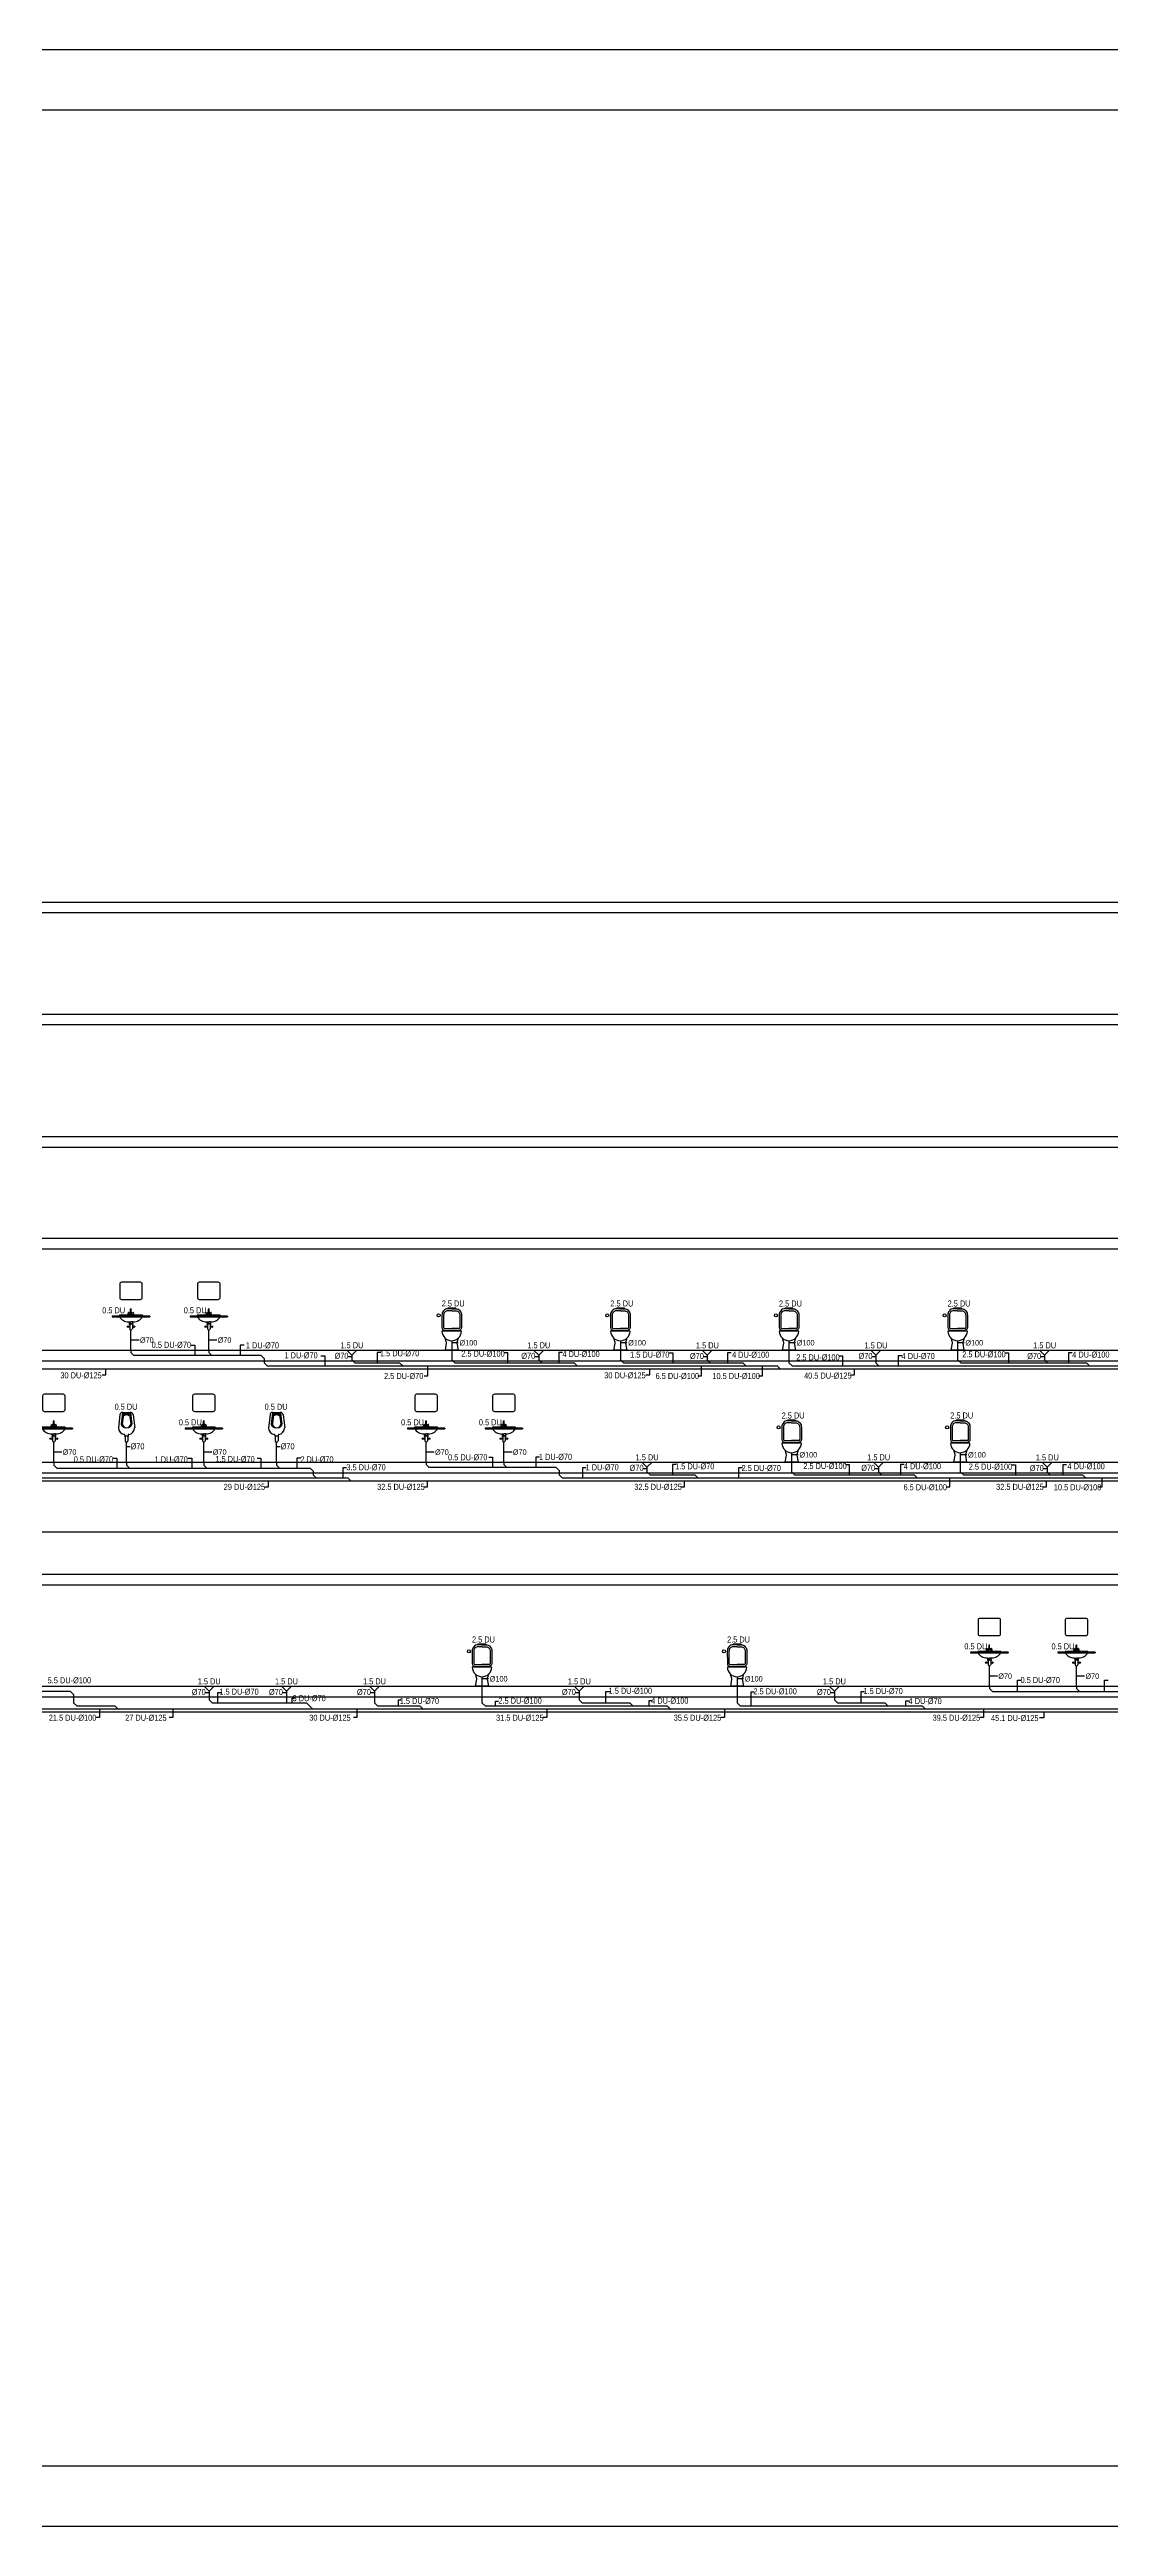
# Model space of a CAD drawing. Header units: centimetres. Extents: x 224692 to 285983, y -88114 to -79914.
# Drawn here: x 258265 to 261780, y -88114 to -79914 of the extents above; entities that cross this region are included whole.
import ezdxf
from ezdxf.enums import TextEntityAlignment as Align

# ---------------------------------------------------------------- set-up
doc = ezdxf.new("R2010")
doc.units = ezdxf.units.CM
doc.header["$LTSCALE"] = 0.2
doc.layers.get('0').update_dxf_attribs({"color": 252})
for name, color, linetype, lineweight in [('1-BASLIK', 53, 'Continuous', 25), ('SP-PIS', 6, 'Continuous', 30), ('SP-PIS-ALT KAT TAVANINDA', 30, 'Continuous', 30), ('SP-PIS-CAP', 241, 'Continuous', 30), ('SP-PISSU', 6, 'Continuous', 70), ('SP-PISSU-DOSEME', 121, 'Continuous', 30), ('SP-PISSU-TAVAN', 60, 'Continuous', 30)]:
    doc.layers.add(name, color=color, linetype=linetype, lineweight=lineweight)
for name, color, linetype in [('SP-ARMATUR-PIS-YUKBIRIMI', 213, 'Continuous'), ('SP-ARMATUR-PİSSU', 96, 'Continuous'), ('SP-PIS-YUKBIRIMI', 13, 'Continuous'), ('SP-SUZGEC', 14, 'Continuous')]:
    doc.layers.add(name, color=color, linetype=linetype)
doc.styles.add('ARIAL', font='arial.ttf')

# ---------------------------------------------------------------- blocks, each defined once
blk = doc.blocks.new('KLOZET-KS')
for points in [[(0, 137), (-13.2, 137, 0.435412), (-32.2, 115.8), (-32.2, 74.7, 0.414214), (-22.7, 65.1), (0, 65.1)], [(0, 137), (13.2, 137, -0.435412), (32.2, 115.8), (32.2, 74.7, -0.414214), (22.7, 65.1), (0, 65.1)], [(21.5, 39.4), (17.3, 25.7, 0.102282), (17, 23.2), (21.1, 0), (-21.1, 0), (-17, 23.2, 0.102282), (-17.3, 25.7), (-21.5, 39.4)]]:
    blk.add_lwpolyline(points, format="xyb")
at = {"color": 7}
for points in [[(0, 130.6), (-13.2, 130.6, 0.432063), (-26.7, 115.8), (-26.7, 74.9, 0.414214), (-23.4, 71.5), (0, 71.5)], [(0, 130.6), (13.2, 130.6, -0.432063), (26.7, 115.8), (26.7, 74.9, -0.414214), (23.4, 71.5), (0, 71.5)]]:
    blk.add_lwpolyline(points, format="xyb", dxfattribs=at)
blk.add_lwpolyline([(13.2, 137), (13.2, 139.1), (0, 139.1), (-13.2, 139.1), (-13.2, 137)], dxfattribs=at)
blk.add_lwpolyline([(32.2, 63), (-32.2, 63)])
blk.add_circle((-43.3, 115.2), 5)
blk.add_arc((0, 63.4), 32.2, 180.63884, 359.36116)
blk = doc.blocks.new('SUZ')
for p, q in [((-25, 0), (0, -25)), ((25, 0), (-25, 0)), ((0, -25), (25, 0))]:
    blk.add_line(p, q)
blk = doc.blocks.new('C1')
at = {"color": 7}
for p, q in [((-17, 6), (-15, 17)), ((-8, 5), (-16, 5)), ((-13, 17), (-5, 13)), ((-3, 1), (-8, 5)), ((-4, 12), (-5, 11)), ((-4, 10), (-2, 38)), ((4, 10), (2, 38)), ((3, 1), (8, 5)), ((4, 12), (5, 11)), ((5, 8), (4, 9)), ((13, 17), (5, 13)), ((8, 5), (16, 5)), ((17, 6), (15, 17))]:
    blk.add_line(p, q, dxfattribs=at)
for centre in [(-14, 11), (14, 11)]:
    blk.add_circle(centre, 0.88, dxfattribs=at)
for centre, radius, start, end in [((-16, 6), 0.88, 167.8993, 267.2751), ((-14, 16), 0.88, 62.4591, 167.8993), ((-12, 12), 7.91, 303.0945, 5.5175), ((-5, 12), 0.88, 18.7175, 62.4591), ((-6, 10), 1.76, 285.1367, 0), ((0, 5), 5.28, 240.2573, 299.7427), ((0, 37), 2.64, 34.3306, 147.3598), ((0, 35), 2.64, 34.3306, 147.3598), ((6, 10), 1.76, 180, 228.4344), ((5, 12), 0.88, 117.5409, 161.2825), ((12, 12), 7.91, 174.4825, 236.9055), ((14, 16), 0.88, 12.1007, 117.5409), ((16, 6), 0.88, 272.7249, 12.1007)]:
    blk.add_arc(centre, radius, start, end, dxfattribs=at)
blk = doc.blocks.new('N5')
at = {"color": 7}
for p, q in [((2055, 169), (1869, 169)), ((1869, 169), (1869, 166)), ((1869, 166), (2055, 166)), ((1953, 140), (1962, 140)), ((1953, 131), (1956, 131)), ((1953, 131), (1953, 128)), ((1953, 128), (1956, 128)), ((1954, 134), (1954, 131)), ((1954, 131), (1970, 131)), ((1956, 128), (1956, 123)), ((1956, 128), (1956, 106)), ((1971, 140), (1962, 140)), ((1969, 131), (1971, 131)), ((1969, 128), (1971, 128)), ((1969, 128), (1969, 106)), ((1970, 134), (1970, 131)), ((1971, 131), (1971, 128)), ((2055, 169), (2055, 166)), ((1961, 100), (1963, 100)), ((1962, 0), (1962, 100))]:
    blk.add_line(p, q, dxfattribs=at)
for p, q in [((2019, 173), (1905, 173)), ((1905, 173), (1905, 169)), ((1955, 133), (1954, 138)), ((1962, 133), (1955, 133)), ((1962, 133), (1970, 133)), ((1970, 133), (1971, 138)), ((2019, 173), (2019, 169))]:
    blk.add_line(p, q)
at = {"linetype": 'Continuous'}
blk.add_lwpolyline([(1915, 337, 0.414214), (1906, 329), (1906, 260, 0.414214), (1915, 252), (2009, 252, 0.414214), (2018, 260), (2018, 329, 0.414214), (2009, 337)], format="xyb", close=True, dxfattribs=at)
at = {"color": 7}
for centre in [(1947, 117), (1977, 117)]:
    blk.add_circle(centre, 4, dxfattribs=at)
for centre, radius, start, end in [((1949, 190), 49.7, 207.8416, 272.096), ((1951, 137), 2.43, 10, 92.096), ((1973, 137), 2.43, 87.904, 170), ((1975, 190), 49.7, 267.904, 332.1584)]:
    blk.add_arc(centre, radius, start, end)
for centre, start, end in [((1961, 106), 180, 270), ((1963, 106), 270, 0)]:
    blk.add_arc(centre, 5.5, start, end, dxfattribs=at)
at = {"linetype": 'Continuous', "xscale": 0.8, "yscale": 0.8, "zscale": 0.8}
blk.add_blockref('C1', (1962, 173), dxfattribs=at)
blk = doc.blocks.new('LAVABO-KS')
blk.add_blockref('N5', (-1962, 0))
blk = doc.blocks.new('C10')
for p, q in [((-17, 235), (17, 235)), ((-31, 223), (-38, 162)), ((-19, 233), (-25, 180)), ((-14, 227), (-20, 180)), ((14, 227), (20, 180)), ((19, 233), (25, 180)), ((31, 223), (39, 162))]:
    blk.add_line(p, q)
at = {"color": 7}
for p, q in [((-9, 125), (-7, 125)), ((-9, 125), (-9, 123)), ((-9, 123), (-7, 123)), ((-8, 128), (-8, 125)), ((-8, 125), (8, 125)), ((-7, 123), (-7, 118)), ((-7, 123), (-7, 100)), ((7, 125), (9, 125)), ((7, 123), (9, 123)), ((7, 123), (7, 100)), ((8, 128), (8, 125)), ((9, 125), (9, 123)), ((-1, 94), (1, 94)), ((0, 0), (0, 94))]:
    blk.add_line(p, q, dxfattribs=at)
for centre, radius, start, end in [((-18, 222), 13.2, 90, 173.0888), ((-17, 233), 2.2, 90, 173.0888), ((17, 233), 2.2, 6.9112, 90), ((18, 222), 13.2, 6.9112, 90), ((-7, 162), 31.1, 180, 263.9639), ((-14, 179), 11, 173.0888, 226.6421), ((0, 194), 31.9, 226.6421, 313.3579), ((0, 182), 19.9, 187.4682, 352.5318), ((-12, 227), 2.2, 122.6699, 173.0888), ((0, 209), 24.1, 57.3301, 122.6699), ((0, 203), 24.1, 57.3301, 122.6699), ((0, 199), 24.1, 57.3301, 122.6699), ((7, 162), 31.1, 276.0361, 360), ((12, 227), 2.2, 6.9112, 57.3301), ((14, 179), 11, 313.3579, 6.9112)]:
    blk.add_arc(centre, radius, start, end)
for centre, radius, start, end in [((-11, 128), 3.3, 0, 83.9639), ((11, 128), 3.3, 96.0361, 180), ((-1, 100), 5.5, 180, 270), ((1, 100), 5.5, 270, 0)]:
    blk.add_arc(centre, radius, start, end, dxfattribs=at)

msp = doc.modelspace()

# ---------------------------------------------------------------- linework, layer by layer
at = {"layer": '1-BASLIK'}
for points in [[(224691.5, -88114.3), (224691.5, -79914.3), (285982.6, -79914.3), (285982.6, -88114.3)], [(283082.6, -87914.3), (224891.5, -87914.3), (224891.5, -80114.3), (283082.6, -80114.3)]]:
    msp.add_lwpolyline(points, close=True, dxfattribs=at)
at = {"layer": 'SP-PIS', "color": 6, "lineweight": -3}
for p, q in [((258535, -84220, 0), (258535, -84227.5, 0)), ((258965.9, -84237.5, 0), (258545, -84237.5, 0)), ((258792.7, -84220, 0), (258792.7, -84227.5, 0)), ((258975.9, -84247.5, 0), (258975.9, -84262, 0)), ((258289.3, -84610.8, 0), (259128.1, -84610.8, 0)), ((259512.8, -84590.8, 0), (259512.8, -84598.3, 0)), ((259943.7, -84608.3, 0), (259522.8, -84608.3, 0)), ((259770.5, -84590.8, 0), (259770.5, -84598.3, 0)), ((259953.7, -84618.3, 0), (259953.7, -84632.8, 0))]:
    msp.add_line(p, q, dxfattribs=at)
at = {"layer": 'SP-PIS', "color": 6, "lineweight": -3, "extrusion": (-1.32356e-08, -4.95396e-07, 1)}
for p, q in [((258535, -84227.5, 0), (258545, -84237.5, 0)), ((258792.7, -84227.5, 0), (258802.7, -84237.5, 0)), ((259597.6, -84251.8, 0), (259607.4, -84261.6, 0)), ((260156.3, -84251.8, 0), (260166.6, -84262.2, 0)), ((260714.9, -84261.8, 0), (260725.1, -84272, 0)), ((261273.6, -84251.8, 0), (261283.7, -84262, 0)), ((258279.3, -84600.8, 0), (258289.3, -84610.8, 0)), ((258776.4, -84600.8, 0), (258786.4, -84610.8, 0)), ((259512.8, -84598.3, 0), (259522.8, -84608.3, 0)), ((259770.5, -84598.3, 0), (259780.5, -84608.3, 0)), ((260723.7, -84622.6, 0), (260733.5, -84632.4, 0)), ((261282.3, -84622.6, 0), (261292.7, -84633, 0)), ((261378.7, -85340.1, 0), (261388.6, -85349.9, 0)), ((261667.5, -85340.1, 0), (261677.3, -85349.9, 0)), ((259697.9, -85387.2, 0), (259708.1, -85397.4, 0)), ((260542.9, -85387.2, 0), (260553.1, -85397.4, 0))]:
    msp.add_line(p, q, dxfattribs=at)
at = {"layer": 'SP-PIS', "color": 6, "lineweight": -3, "extrusion": (-8.38249e-21, 2.4824e-07, 1)}
for p, q in [((258965.9, -84237.5, 0), (258975.9, -84247.5, 0)), ((259128.1, -84610.8, 0), (259138.1, -84620.8, 0)), ((259943.7, -84608.3, 0), (259953.7, -84618.3, 0))]:
    msp.add_line(p, q, dxfattribs=at)
at = {"layer": 'SP-PIS', "color": 6, "lineweight": -3, "extrusion": (4.10125e-11, 2.4824e-07, 1)}
for p, q in [((258975.9, -84262, 0), (258985.9, -84272, 0)), ((259953.7, -84632.8, 0), (259963.7, -84642.8, 0))]:
    msp.add_line(p, q, dxfattribs=at)
at = {"layer": 'SP-PIS-ALT KAT TAVANINDA', "lineweight": -3, "transparency": 33554687}
for p, q in [((251605.2, -84282, 0), (264872, -84282, 0)), ((258985.9, -84272, 0), (260675.7, -84272, 0)), ((259266.7, -84236.1, 0), (259266.7, -84251.6, 0)), ((259276.7, -84261.6, 0), (259425.1, -84261.6, 0)), ((259607.4, -84261.6, 0), (260003.1, -84261.6, 0)), ((259885.7, -84236.1, 0), (259885.7, -84251.6, 0)), ((260166.6, -84262.2, 0), (260561.8, -84262.2, 0)), ((260444.3, -84236.7, 0), (260444.3, -84252.2, 0)), ((260725.1, -84272, 0), (263774.7, -84272, 0)), ((261003, -84236.5, 0), (261003, -84262, 0)), ((261283.7, -84262, 0), (261700.5, -84262, 0)), ((261561.6, -84236.5, 0), (261561.6, -84252, 0)), ((259138.1, -84620.8, 0), (259128.1, -84610.8, 0)), ((259138.1, -84620.8, 0), (259138.1, -84632.8, 0)), ((260244.5, -84606.9, 0), (260244.5, -84622.4, 0)), ((261011.7, -84606.9, 0), (261011.7, -84622.4, 0)), ((261570.4, -84607.5, 0), (261570.4, -84623, 0)), ((251598.4, -84652.8, 0), (264872, -84652.8, 0)), ((258027.2, -84642.8, 0), (259253.4, -84642.8, 0)), ((259263.4, -84652.8, 0), (259253.4, -84642.8, 0)), ((259963.7, -84642.8, 0), (261804.1, -84642.8, 0)), ((260254.5, -84632.4, 0), (260402.9, -84632.4, 0)), ((260733.5, -84632.4, 0), (261129.2, -84632.4, 0)), ((261292.7, -84633, 0), (261687.8, -84633, 0)), ((258794, -85348.9, 0), (258794, -85377.4, 0)), ((259049.8, -85348.9, 0), (259049.8, -85387.4, 0)), ((259341.4, -85348.9, 0), (259341.4, -85387.4, 0)), ((260020.2, -85348.9, 0), (260020.2, -85377.4, 0)), ((260865.2, -85348.9, 0), (260865.2, -85377.4, 0))]:
    msp.add_line(p, q, dxfattribs=at)
at = {"layer": 'SP-PIS-ALT KAT TAVANINDA', "lineweight": -3, "transparency": 33554687, "extrusion": (-6.17853e-09, 5.71318e-08, 1)}
for p, q in [((259276.7, -84261.6, 0), (259266.7, -84251.6, 0)), ((259435.4, -84272, 0), (259425.1, -84261.6, 0)), ((259895.7, -84261.6, 0), (259885.7, -84251.6, 0)), ((260013.4, -84272, 0), (260003.1, -84261.6, 0)), ((260454.3, -84262.2, 0), (260444.3, -84252.2, 0)), ((260571.8, -84272.2, 0), (260561.8, -84262.2, 0)), ((260685.7, -84282, 0), (260675.7, -84272, 0)), ((261013, -84272, 0), (261003, -84262, 0)), ((261571.6, -84262, 0), (261561.6, -84252, 0)), ((261710.5, -84272, 0), (261700.5, -84262, 0)), ((260254.5, -84632.4, 0), (260244.5, -84622.4, 0)), ((261021.7, -84632.4, 0), (261011.7, -84622.4, 0)), ((261580.4, -84633, 0), (261570.4, -84623, 0)), ((260413.2, -84642.8, 0), (260402.9, -84632.4, 0)), ((261139.5, -84642.8, 0), (261129.2, -84632.4, 0)), ((261697.6, -84642.8, 0), (261687.8, -84633, 0)), ((259351.4, -85397.4, 0), (259341.4, -85387.4, 0)), ((260030.2, -85387.4, 0), (260020.2, -85377.4, 0)), ((260875.2, -85387.4, 0), (260865.2, -85377.4, 0))]:
    msp.add_line(p, q, dxfattribs=at)
at = {"layer": 'SP-PIS-ALT KAT TAVANINDA', "lineweight": -3, "transparency": 33554687, "extrusion": (4.10125e-11, 2.4824e-07, 1)}
msp.add_line((259138.1, -84632.8, 0), (259148.1, -84642.8, 0), dxfattribs=at)
at = {"layer": 'SP-PIS-ALT KAT TAVANINDA', "lineweight": -3, "transparency": 33554687, "extrusion": (5.92146e-07, 1.27693e-06, 1)}
msp.add_line((258804, -85387.4, 0), (258794, -85377.4, 0), dxfattribs=at)
at = {"layer": 'SP-PIS-CAP', "color": 7, "lineweight": -3, "ltscale": 100}
for p, q in [((225667.3, -82736.7, 0), (282297.8, -82736.7, 0)), ((225667.3, -82771.7, 0), (282297.8, -82771.7, 0)), ((225667.3, -83107.5, 0), (282297.8, -83107.5, 0)), ((225667.3, -83142.5, 0), (282297.8, -83142.5, 0)), ((225667.3, -83513.3, 0), (282297.8, -83513.3, 0)), ((225667.3, -83548.3, 0), (282297.8, -83548.3, 0)), ((225667.3, -83849.2, 0), (282297.8, -83849.2, 0)), ((225667.3, -83884.2, 0), (282297.8, -83884.2, 0)), ((225667.3, -84220, 0), (282297.8, -84220, 0)), ((225667.3, -84255, 0), (282297.8, -84255, 0)), ((225667.3, -84590.8, 0), (282297.8, -84590.8, 0)), ((225667.3, -84625.8, 0), (282079.4, -84625.8, 0)), ((225667.3, -84961.6, 0), (282297.8, -84961.6, 0)), ((225667.3, -84996.6, 0), (282297.8, -84996.6, 0)), ((225667.3, -85332.4, 0), (282297.8, -85332.4, 0)), ((225667.3, -85367.4, 0), (282297.8, -85367.4, 0))]:
    msp.add_line(p, q, dxfattribs=at)
at = {"layer": 'SP-PIS-CAP', "lineweight": -3}
for p, q in [((258561.8, -84186.6, 0), (258534.9, -84186.6, 0)), ((258819.5, -84186.6, 0), (258792.7, -84186.6, 0)), ((259619.4, -84195.5, 0), (259597.6, -84195.5, 0)), ((260178.1, -84195.5, 0), (260156.2, -84195.5, 0)), ((260736.7, -84195.5, 0), (260714.9, -84195.5, 0)), ((261295.4, -84195.5, 0), (261273.5, -84195.5, 0)), ((258306.1, -84557.4, 0), (258279.2, -84557.4, 0)), ((258803.3, -84557.4, 0), (258776.4, -84557.4, 0)), ((259539.6, -84557.4, 0), (259512.7, -84557.4, 0)), ((259797.3, -84557.4, 0), (259770.5, -84557.4, 0)), ((260745.5, -84566.3, 0), (260723.7, -84566.3, 0)), ((261304.1, -84566.3, 0), (261282.3, -84566.3, 0)), ((259719.7, -85307.9, 0), (259697.9, -85307.9, 0)), ((260564.7, -85307.9, 0), (260542.9, -85307.9, 0)), ((261405.6, -85299.2, 0), (261378.7, -85299.2, 0)), ((261694.3, -85299.2, 0), (261667.4, -85299.2, 0))]:
    msp.add_line(p, q, dxfattribs=at)
at = {"layer": 'SP-PIS-CAP', "lineweight": -3, "transparency": 33554687}
for p, q in [((259254.6, -84240.6, 0), (259266.7, -84240.6, 0)), ((259873.5, -84240.6, 0), (259885.7, -84240.6, 0)), ((260432.2, -84241.1, 0), (260444.3, -84241.1, 0)), ((260990.8, -84240.9, 0), (261003, -84240.9, 0)), ((261549.5, -84240.9, 0), (261561.6, -84240.9, 0)), ((258532.3, -84540, 0), (258520.2, -84540, 0)), ((259029.5, -84540, 0), (259017.4, -84540, 0)), ((260232.4, -84611.4, 0), (260244.5, -84611.4, 0)), ((260999.6, -84611.4, 0), (261011.7, -84611.4, 0)), ((261558.2, -84611.9, 0), (261570.4, -84611.9, 0)), ((258781.8, -85353.4, 0), (258794, -85353.4, 0)), ((259037.6, -85353.4, 0), (259049.8, -85353.4, 0)), ((259329.2, -85353.4, 0), (259341.4, -85353.4, 0)), ((260008, -85353.4, 0), (260020.2, -85353.4, 0)), ((260853, -85353.4, 0), (260865.2, -85353.4, 0))]:
    msp.add_line(p, q, dxfattribs=at)
at = {"layer": 'SP-PIS-YUKBIRIMI'}
for p, q in [((258734.8, -84203.9, 0), (258747.1, -84203.9, 0)), ((258747.1, -84203.9, 0), (258747.1, -84237.5, 0)), ((258909.6, -84203.9, 0), (258897.2, -84203.9, 0)), ((258897.2, -84203.9, 0), (258897.2, -84237.5, 0)), ((258451.4, -84302.1, 0), (258451.4, -84282, 0)), ((259164.5, -84238.4, 0), (259176.9, -84238.4, 0)), ((259176.9, -84238.4, 0), (259176.9, -84272, 0)), ((259363.3, -84228.1, 0), (259350.9, -84228.1, 0)), ((259350.9, -84228.1, 0), (259350.9, -84261.6, 0)), ((259519, -84304.7, 0), (259519, -84272, 0)), ((259769.9, -84228.1, 0), (259782.3, -84228.1, 0)), ((259782.3, -84228.1, 0), (259782.3, -84261.6, 0)), ((259964.3, -84228.1, 0), (259951.9, -84228.1, 0)), ((259951.9, -84228.1, 0), (259951.9, -84261.6, 0)), ((260253.4, -84302.1, 0), (260253.4, -84282, 0)), ((260317.8, -84228.6, 0), (260330.2, -84228.6, 0)), ((260330.2, -84228.6, 0), (260330.2, -84262.2, 0)), ((260425.3, -84304.7, 0), (260425.3, -84272, 0)), ((260523.9, -84228.6, 0), (260511.5, -84228.6, 0)), ((260511.5, -84228.6, 0), (260511.5, -84262.2, 0)), ((260626.8, -84304.7, 0), (260626.8, -84272, 0)), ((260880.1, -84238.4, 0), (260892.5, -84238.4, 0)), ((260892.5, -84238.4, 0), (260892.5, -84272, 0)), ((260932.1, -84302.1, 0), (260932.1, -84282, 0)), ((261088.5, -84238.4, 0), (261076.2, -84238.4, 0)), ((261076.2, -84238.4, 0), (261076.2, -84272, 0)), ((261430.1, -84228.4, 0), (261442.5, -84228.4, 0)), ((261442.5, -84228.4, 0), (261442.5, -84262, 0)), ((261653.3, -84228.4, 0), (261640.9, -84228.4, 0)), ((261640.9, -84228.4, 0), (261640.9, -84262, 0)), ((258439.1, -84302.1, 0), (258451.4, -84302.1, 0)), ((259506.6, -84304.7, 0), (259519, -84304.7, 0)), ((260241, -84302.1, 0), (260253.4, -84302.1, 0)), ((260413, -84304.7, 0), (260425.3, -84304.7, 0)), ((260614.4, -84304.7, 0), (260626.8, -84304.7, 0)), ((260919.7, -84302.1, 0), (260932.1, -84302.1, 0)), ((258475.8, -84577.2, 0), (258488.2, -84577.2, 0)), ((258488.2, -84577.2, 0), (258488.2, -84610.8, 0)), ((258723.8, -84577.2, 0), (258736.2, -84577.2, 0)), ((258736.2, -84577.2, 0), (258736.2, -84610.8, 0)), ((258952.7, -84577.2, 0), (258965.1, -84577.2, 0)), ((258965.1, -84577.2, 0), (258965.1, -84610.8, 0)), ((259097.4, -84577.2, 0), (259085, -84577.2, 0)), ((259085, -84577.2, 0), (259085, -84610.8, 0)), ((259248.8, -84609.2, 0), (259236.4, -84609.2, 0)), ((259236.4, -84609.2, 0), (259236.4, -84642.8, 0)), ((259720.8, -84574.7, 0), (259733.2, -84574.7, 0)), ((259733.2, -84574.7, 0), (259733.2, -84608.3, 0)), ((259888.7, -84574.7, 0), (259876.3, -84574.7, 0)), ((259876.3, -84574.7, 0), (259876.3, -84608.3, 0)), ((260043.2, -84609.2, 0), (260030.9, -84609.2, 0)), ((260030.9, -84609.2, 0), (260030.9, -84642.8, 0)), ((260341.1, -84598.9, 0), (260328.7, -84598.9, 0)), ((260328.7, -84598.9, 0), (260328.7, -84632.4, 0)), ((260560.4, -84609.2, 0), (260548, -84609.2, 0)), ((260548, -84609.2, 0), (260548, -84642.8, 0)), ((260902.1, -84598.9, 0), (260914.5, -84598.9, 0)), ((260914.5, -84598.9, 0), (260914.5, -84632.4, 0)), ((261096.2, -84598.9, 0), (261083.8, -84598.9, 0)), ((261083.8, -84598.9, 0), (261083.8, -84632.4, 0)), ((261452.5, -84599.4, 0), (261464.9, -84599.4, 0)), ((261464.9, -84599.4, 0), (261464.9, -84633, 0)), ((261634.4, -84599.4, 0), (261622.1, -84599.4, 0)), ((261622.1, -84599.4, 0), (261622.1, -84633, 0)), ((258978.5, -84672.9, 0), (258990.9, -84672.9, 0)), ((258990.9, -84672.9, 0), (258990.9, -84652.8, 0)), ((259504.7, -84672.9, 0), (259517, -84672.9, 0)), ((259517, -84672.9, 0), (259517, -84652.8, 0)), ((260356.4, -84672.9, 0), (260368.8, -84672.9, 0)), ((260368.8, -84672.9, 0), (260368.8, -84652.8, 0)), ((261235.5, -84672.9, 0), (261247.9, -84672.9, 0)), ((261247.9, -84672.9, 0), (261247.9, -84642.8, 0)), ((261555.3, -84672.9, 0), (261567.7, -84672.9, 0)), ((261567.7, -84672.9, 0), (261567.7, -84652.8, 0)), ((261740.2, -84672.9, 0), (261752.6, -84672.9, 0)), ((261752.6, -84672.9, 0), (261752.6, -84642.8, 0)), ((258822.8, -85387.4, 0), (258822.8, -85353.1, 0)), ((258822.8, -85353.1, 0), (258834.7, -85353.1, 0)), ((260108.7, -85387.4, 0), (260108.7, -85350.3, 0)), ((260108.7, -85350.3, 0), (260123.2, -85350.3, 0)), ((260589.8, -85397.4, 0), (260589.8, -85351.5, 0)), ((260589.8, -85351.5, 0), (260600, -85351.5, 0)), ((260953.7, -85387.4, 0), (260953.7, -85350.6, 0)), ((260953.7, -85350.6, 0), (260965.4, -85350.6, 0)), ((261471.5, -85349.9, 0), (261471.5, -85312.9, 0)), ((261471.5, -85312.9, 0), (261483.9, -85312.9, 0)), ((261760.2, -85349.8, 0), (261760.2, -85312.8, 0)), ((261760.2, -85312.8, 0), (261772.7, -85312.8, 0)), ((258430.9, -85436.7, 0), (258419, -85436.7, 0)), ((258430.9, -85407.4, 0), (258430.9, -85436.7, 0)), ((258673.8, -85436.7, 0), (258661.9, -85436.7, 0)), ((258673.8, -85407.4, 0), (258673.8, -85436.7, 0)), ((259069.3, -85387.4, 0), (259069.3, -85372.5, 0)), ((259069.3, -85372.5, 0), (259075.6, -85372.5, 0)), ((259283.6, -85436.7, 0), (259271.7, -85436.7, 0)), ((259283.6, -85407.4, 0), (259283.6, -85436.7, 0)), ((259421.5, -85397.4, 0), (259421.5, -85378.1, 0)), ((259421.5, -85378.1, 0), (259430.2, -85378.1, 0)), ((259742.9, -85397.4, 0), (259742.9, -85382, 0)), ((259742.9, -85382, 0), (259752.3, -85382, 0)), ((259912.6, -85436.7, 0), (259900.8, -85436.7, 0)), ((259912.6, -85407.4, 0), (259912.6, -85436.7, 0)), ((260251.4, -85397.4, 0), (260251.4, -85380.3, 0)), ((260251.4, -85380.3, 0), (260260.8, -85380.3, 0)), ((260501.1, -85436.7, 0), (260489.2, -85436.7, 0)), ((260501.1, -85407.4, 0), (260501.1, -85436.7, 0)), ((261102.4, -85397.4, 0), (261102.4, -85381.3, 0)), ((261102.4, -85381.3, 0), (261112.9, -85381.3, 0)), ((261358.9, -85436.7, 0), (261347, -85436.7, 0)), ((261358.9, -85407.4, 0), (261358.9, -85436.7, 0)), ((261559.2, -85437.8, 0), (261545.3, -85437.8, 0)), ((261559.2, -85417.4, 0), (261559.2, -85437.8, 0))]:
    msp.add_line(p, q, dxfattribs=at)
at = {"layer": 'SP-PISSU', "lineweight": -3}
for p, q in [((259597.6, -84188.8, 0), (259597.6, -84251.8, 0)), ((260156.2, -84188.8, 0), (260156.3, -84251.8, 0)), ((260714.9, -84188.8, 0), (260714.9, -84261.8, 0)), ((261273.5, -84188.8, 0), (261273.6, -84251.8, 0)), ((260723.7, -84559.6, 0), (260723.7, -84622.6, 0)), ((261282.3, -84559.6, 0), (261282.3, -84622.6, 0)), ((259697.9, -85301.2, 0), (259697.9, -85387.2, 0)), ((260542.9, -85301.2, 0), (260542.9, -85387.2, 0))]:
    msp.add_line(p, q, dxfattribs=at)
at = {"layer": 'SP-PISSU', "lineweight": -3, "transparency": 33554687}
for p, q in [((258279.3, -84590.8, 0), (258279.3, -84600.8, 0)), ((258520.2, -84590.8, 0), (258520.2, -84600.8, 0)), ((258530.2, -84610.8, 0), (258520.2, -84600.8, 0)), ((258776.4, -84590.8, 0), (258776.4, -84600.8, 0)), ((259017.4, -84590.8, 0), (259017.4, -84600.8, 0)), ((259027.4, -84610.8, 0), (259017.4, -84600.8, 0)), ((258335.1, -85349.9, 0), (255269.4, -85349.9, 0)), ((258335.1, -85349.9, 0), (258345.1, -85359.9, 0)), ((258345.1, -85359.9, 0), (258345.1, -85387.4, 0)), ((261378.7, -85332.6, 0), (261378.7, -85340.1, 0)), ((261388.6, -85349.9, 0), (263561.5, -85349.9, 0)), ((261667.5, -85332.6, 0), (261667.5, -85340.1, 0)), ((258345.1, -85387.4, 0), (258355.1, -85397.4, 0))]:
    msp.add_line(p, q, dxfattribs=at)
at = {"layer": 'SP-PISSU-DOSEME', "lineweight": -3}
for p, q in [((248035.3, -85417.4, 0), (265876.9, -85417.4, 0)), ((257526.7, -85407.4, 0), (265623.8, -85407.4, 0)), ((258355.1, -85397.4, 0), (258481.3, -85397.4, 0)), ((258481.3, -85397.4, 0), (258491.3, -85407.4, 0)), ((258804, -85387.4, 0), (259116.5, -85387.4, 0)), ((259351.4, -85397.4, 0), (259491.5, -85397.4, 0)), ((259708.1, -85397.4, 0), (260311.5, -85397.4, 0)), ((260030.2, -85387.4, 0), (260187.2, -85387.4, 0)), ((260553.1, -85397.4, 0), (261156.5, -85397.4, 0)), ((260875.2, -85387.4, 0), (261032.2, -85387.4, 0))]:
    msp.add_line(p, q, dxfattribs=at)
at = {"layer": 'SP-PISSU-DOSEME', "lineweight": -3, "extrusion": (-6.17853e-09, 5.71318e-08, 1)}
for p, q in [((259136.5, -85407.4, 0), (259116.5, -85387.4, 0)), ((259501.5, -85407.4, 0), (259491.5, -85397.4, 0)), ((260197.2, -85397.4, 0), (260187.2, -85387.4, 0)), ((260321.5, -85407.4, 0), (260311.5, -85397.4, 0)), ((261042.2, -85397.4, 0), (261032.2, -85387.4, 0)), ((261166.5, -85407.4, 0), (261156.5, -85397.4, 0))]:
    msp.add_line(p, q, dxfattribs=at)
at = {"layer": 'SP-PISSU-TAVAN', "lineweight": -3}
msp.add_line((266856.1, -84822.2, 0), (250387.3, -84822.2, 0), dxfattribs=at)

# ---------------------------------------------------------------- block references
at = {"layer": 'SP-ARMATUR-PİSSU', "lineweight": -3, "xscale": 0.6666666666715173, "yscale": 0.6666666666715173, "zscale": 0.6666666666715173, "rotation": 0.02026682418516404}
for p in [(258535, -84220, 0), (258792.7, -84220, 0), (258279.3, -84590.8, 0), (258776.4, -84590.8, 0), (259512.8, -84590.8, 0), (259770.5, -84590.8, 0), (261378.7, -85332.6, 0), (261667.5, -85332.6, 0)]:
    msp.add_blockref('LAVABO-KS', p, dxfattribs=at)
at = {"layer": 'SP-ARMATUR-PİSSU', "lineweight": -3, "rotation": 0.02026682418415531}
for p in [(259597.6, -84220, 0), (260156.3, -84220, 0), (260714.9, -84220, 0), (261273.6, -84220, 0), (260723.7, -84590.8, 0), (261282.3, -84590.8, 0), (259697.9, -85332.4, 0), (260542.9, -85332.4, 0)]:
    msp.add_blockref('KLOZET-KS', p, dxfattribs=at)
at = {"layer": 'SP-ARMATUR-PİSSU', "lineweight": -3, "transparency": 33554687, "xscale": 0.7, "yscale": 0.7, "zscale": 0.7}
for p in [(258520.2, -84590.8, 0), (259017.4, -84590.8, 0)]:
    msp.add_blockref('C10', p, dxfattribs=at)
at = {"layer": 'SP-SUZGEC', "lineweight": -3, "transparency": 33554687, "extrusion": (0, 0, -1), "xscale": 0.6666653736792796, "yscale": 0.6666653736792796, "zscale": -0.6666653736792796}
for p in [(-259266.7, -84219.6, 0), (-259885.7, -84219.6, 0), (-260444.3, -84220.2, 0), (-261003, -84220, 0), (-261561.6, -84220, 0), (-260244.5, -84590.4, 0), (-261011.7, -84590.4, 0), (-261570.4, -84591, 0), (-258794, -85332.4, 0), (-259049.8, -85332.4, 0), (-259341.4, -85332.4, 0), (-260020.2, -85332.4, 0), (-260865.2, -85332.4, 0)]:
    msp.add_blockref('SUZ', p, dxfattribs=at)

# ---------------------------------------------------------------- texts
at = {"layer": 'SP-ARMATUR-PIS-YUKBIRIMI', "lineweight": -3, "style": 'ARIAL', "width": 0.8}
for s, p in [('0.5 DU', (258439.7, -84098.1, 0)), ('0.5 DU', (258709.8, -84098.1, 0)), ('2.5 DU', (259564.4, -84075.5, 0)), ('2.5 DU', (260123.1, -84075.5, 0)), ('2.5 DU', (260681.7, -84075.6, 0)), ('2.5 DU', (261240.4, -84075.6, 0)), ('0.5 DU', (258693.5, -84468.9, 0)), ('0.5 DU', (259429.9, -84468.9, 0)), ('0.5 DU', (259687.6, -84468.9, 0)), ('2.5 DU', (260690.5, -84446.4, 0)), ('2.5 DU', (261249.2, -84446.4, 0)), ('2.5 DU', (259664.8, -85188, 0)), ('2.5 DU', (260509.8, -85188, 0)), ('0.5 DU', (261295.8, -85210.7, 0)), ('0.5 DU', (261584.6, -85210.7, 0))]:
    msp.add_text(s, height=20, rotation=0.02027, dxfattribs=at).set_placement(p)
at = {"layer": 'SP-ARMATUR-PIS-YUKBIRIMI', "lineweight": -3, "transparency": 33554687, "style": 'ARIAL', "width": 0.8}
for p in [(259229.1, -84213.7, 0), (259848, -84213.7, 0), (260406.6, -84214.3, 0), (260965.3, -84214.1, 0), (261524, -84214.1, 0), (260206.9, -84584.6, 0), (260974.1, -84584.6, 0), (261532.7, -84585.1, 0), (258756.3, -85326.5, 0), (259012.1, -85326.5, 0), (259303.7, -85326.5, 0), (259982.5, -85326.5, 0), (260827.5, -85326.5, 0)]:
    msp.add_text('1.5 DU', height=20, dxfattribs=at).set_placement(p)
for p in [(258480.6, -84417.5, 0), (258977.8, -84417.5, 0)]:
    msp.add_text('0.5 DU', height=20, rotation=360, dxfattribs=at).set_placement(p)
at = {"layer": 'SP-PIS-CAP', "lineweight": -3, "style": 'ARIAL', "width": 0.8}
for s, p in [('%%C70', (258564.6, -84195.8, 0)), ('%%C70', (258822.3, -84195.8, 0)), ('%%C100', (259623.4, -84204.6, 0)), ('%%C100', (260182.1, -84204.6, 0)), ('%%C100', (260740.7, -84204.6, 0)), ('%%C100', (261299.4, -84204.6, 0)), ('%%C70', (258308.9, -84566.6, 0)), ('%%C70', (258806.1, -84566.6, 0)), ('%%C70', (259542.4, -84566.6, 0)), ('%%C70', (259800.1, -84566.6, 0)), ('%%C100', (260749.5, -84575.4, 0)), ('%%C100', (261308.1, -84575.4, 0)), ('%%C100', (259723.7, -85317.1, 0)), ('%%C100', (260568.7, -85317.1, 0)), ('%%C70', (261408.4, -85308.4, 0)), ('%%C70', (261697.1, -85308.4, 0))]:
    msp.add_text(s, height=18, rotation=0.02027, dxfattribs=at).set_placement(p)
at = {"layer": 'SP-PIS-CAP', "lineweight": -3, "transparency": 33554687, "style": 'ARIAL', "width": 0.8}
for p in [(259209.2, -84248.9, 0), (259828.1, -84248.9, 0), (260386.8, -84249.5, 0), (260945.4, -84249.3, 0), (261504.1, -84249.3, 0), (258533.6, -84548.3, 0), (259030.8, -84548.3, 0), (260187, -84619.7, 0), (260954.2, -84619.7, 0), (261512.8, -84620.3, 0), (258736.4, -85361.7, 0), (258992.2, -85361.7, 0), (259283.8, -85361.7, 0), (259962.6, -85361.7, 0), (260807.6, -85361.7, 0)]:
    msp.add_text('%%C70', height=20, dxfattribs=at).set_placement(p)
at = {"layer": 'SP-PIS-YUKBIRIMI', "style": 'ARIAL', "width": 0.8}
for s, p in [('0.5 DU-%%C70', (258668.8, -84202.5, 0)), ('1 DU-%%C70', (258970.4, -84204, 0)), ('30 DU-%%C125', (258369.6, -84303.3, 0)), ('1 DU-%%C70', (259098.5, -84237, 0)), ('1.5 DU-%%C70', (259425, -84230.5, 0)), ('2.5 DU-%%C70', (259438.5, -84305.5, 0)), ('2.5 DU-%%C100', (259701.2, -84231.5, 0)), ('4 DU-%%C100', (260026.1, -84232.8, 0)), ('30 DU-%%C125', (260171.5, -84303.3, 0)), ('1.5 DU-%%C70', (260253.7, -84234.7, 0)), ('6.5 DU-%%C100', (260344.9, -84305.5, 0)), ('10.5 DU-%%C100', (260539.8, -84305.5, 0)), ('4 DU-%%C100', (260587.9, -84235.2, 0)), ('2.5 DU-%%C100', (260810.9, -84243.9, 0)), ('40.5 DU-%%C125', (260843.6, -84304.3, 0)), ('4 DU-%%C70', (261142.9, -84239.4, 0)), ('2.5 DU-%%C100', (261360.9, -84233.9, 0)), ('4 DU-%%C100', (261715.1, -84234.6, 0)), ('0.5 DU-%%C70', (258410.6, -84581.4, 0)), ('1 DU-%%C70', (258668.3, -84581.7, 0)), ('1.5 DU-%%C70', (258879.8, -84580.6, 0)), ('2 DU-%%C70', (259151.2, -84581.6, 0)), ('3.5 DU-%%C70', (259313.7, -84607.8, 0)), ('0.5 DU-%%C70', (259650.7, -84574.7, 0)), ('1 DU-%%C70', (259941.5, -84573.3, 0)), ('1 DU-%%C70', (260096, -84607.8, 0)), ('1.5 DU-%%C70', (260402.8, -84604.5, 0)), ('2.5 DU-%%C70', (260623, -84610.3, 0)), ('2.5 DU-%%C100', (260834.2, -84603.5, 0)), ('4 DU-%%C100', (261157, -84604.2, 0)), ('2.5 DU-%%C100', (261382.4, -84605.6, 0)), ('4 DU-%%C100', (261699.4, -84604.2, 0)), ('29 DU-%%C125', (258910.8, -84672.6, 0)), ('32.5 DU-%%C125', (259429.3, -84672.6, 0)), ('32.5 DU-%%C125', (260281.1, -84672.6, 0)), ('6.5 DU-%%C100', (261166.2, -84673.9, 0)), ('32.5 DU-%%C125', (261480, -84672.6, 0)), ('10.5 DU-%%C100', (261670.9, -84673.9, 0)), ('5.5 DU-%%C100', (258330.9, -85313.1, 0)), ('1.5 DU-%%C70', (258892.9, -85350.6, 0)), ('3 DU-%%C70', (259125.3, -85372.2, 0)), ('1.5 DU-%%C100', (260189.3, -85347.7, 0)), ('2.5 DU-%%C100', (260669, -85349.5, 0)), ('1.5 DU-%%C70', (261026.9, -85348.6, 0)), ('0.5 DU-%%C70', (261547.3, -85312.2, 0)), ('21.5 DU-%%C100', (258341.5, -85437, 0)), ('27 DU-%%C125', (258584.4, -85437, 0)), ('30 DU-%%C125', (259194.2, -85437, 0)), ('1.5 DU-%%C70', (259490.4, -85381.3, 0)), ('31.5 DU-%%C125', (259823.3, -85437, 0)), ('2.5 DU-%%C100', (259824.1, -85380.6, 0)), ('4 DU-%%C100', (260320.1, -85380.5, 0)), ('35.5 DU-%%C125', (260411.7, -85437, 0)), ('4 DU-%%C70', (261166, -85381.8, 0)), ('39.5 DU-%%C125', (261269.5, -85437, 0)), ('45.1 DU-%%C125', (261462.8, -85438.1, 0))]:
    msp.add_text(s, height=20, dxfattribs=at).set_placement(p, align=Align.MIDDLE_CENTER)

doc.saveas('drawing.dxf')
